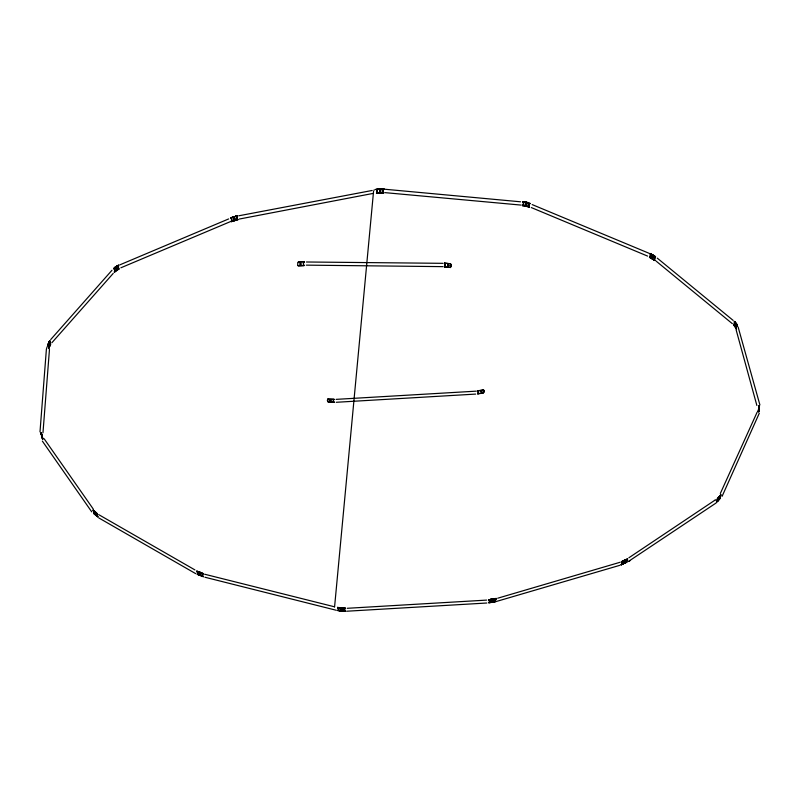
<?xml version="1.0" encoding="UTF-8"?>
<svg xmlns="http://www.w3.org/2000/svg" width="800" height="800" viewBox="0 0 800 800"><rect width="100%" height="100%" fill="white"/><g stroke="black" fill="none" stroke-linecap="round" stroke-linejoin="round"><path stroke-width="1.2" d="M115.82 268.38L116.31 269.07L115.99 268.26M116.56 268.16C117.01 269.36 115.39 268.04 116.72 268.41M377.01 191.18L377.03 191.8A3.49 3.15 -11.3 0 1 376.76 192.84M525.66 204.38C526.07 202.48 528.29 205.07 525.65 204.15M526.4 204.78L525.71 204.52L526.19 203.64M490.16 602.37A3.46 2.31 -22.9 0 1 490.45 599.74L490.6 599.27A3.46 2.31 -22.9 0 0 490.26 602.35L496 601.69A3.74 2.5 -22.9 0 1 495.62 601.18A3.49 2.33 -22.9 0 1 495.38 600.43M758.24 411.34L759.03 405.62L758.82 410.16L759.09 409.07M758.44 411.66L759.33 405.67L758.75 411.71M233.75 218.88L234.31 218.21L233.82 218.93M234.78 218.65L234.58 218.15M233.72 218.53C235.02 217.38 234.27 219.98 234.4 219.32M234.78 218.5L234.68 219.16M94.93 513.1L95.55 514.07M95.08 513.52L95.18 512.9M95.15 513.41L95.57 513.55M95.5 513.9L95.57 513.01M652.05 256.91C653.72 256.81 651.52 257.43 653.12 256.88M652.96 257.25L652.9 256.62M735.89 324.66C735.7 325.7 735.49 324.91 735.39 325.23M483.27 389.7A3.46 2.36 -17.7 0 1 483.4 392.7L483.67 392.65A3.46 2.36 -17.7 0 0 483.57 390.09L477.5 390.76M494.43 598.63A3.46 2.36 -17.7 0 1 494.55 601.62L494.83 601.58A3.46 2.36 -17.7 0 0 494.72 599.02L488.65 599.69M49.89 343.01L49.82 342.52A3.49 1.17 -88.4 0 1 49.76 341.71A3.74 1.25 -88.4 0 1 49.77 340.78L47.99 344.29A3.46 1.16 -88.4 0 0 48.12 346.13M652.19 256.71L652.31 257.46M380.57 190.49L380.7 191.04L380.46 190.39M759.15 406.65L758.51 411.38M758.17 411.66L758.73 408.89L758.53 409.42M758.56 409.46L758.53 410.1L758.73 408.95M48.91 344.65C49 342.81 48.82 346.23 49.05 344.66M48.97 344.21L49.2 345.24L49.44 344.31M49.1 344.4L49.25 345.25L49.03 344.03M528.16 206.61A3.46 2.98 38.9 0 0 528.27 202.71L528.53 202.98A3.46 2.98 38.9 0 1 528.43 206.3L522.54 205.66M40 431.9L46.39 349.24L47.11 346.82M49.46 349.51L42.97 432.79M478.28 392.13L478.32 392.73A3.49 2.38 -17.7 0 1 477.99 393.56A3.74 2.55 -17.7 0 1 477.69 393.98L483.46 392.91M759.32 413.17L722.1 496.31M333.38 400.87L333.44 400.28A3.49 2.4 9.3 0 1 333.78 399.54A3.74 2.57 9.3 0 1 334.09 399.2L327.96 399.25A3.46 2.38 9.3 0 0 328.06 401.8L334.18 402.42A3.74 2.57 9.3 0 1 333.69 401.83A3.49 2.4 9.3 0 1 333.44 401.25L333.41 400.65M344.53 609.8L344.6 609.2A3.49 2.4 9.3 0 1 344.93 608.46M115.93 268.65L116.83 268.3M735.36 324.83C734.88 325.36 736.44 325.05 735.41 324.77M735.5 324.82L735.55 325.43M758.66 410.09L758.82 409.14M758.87 408.96L758.8 410.1M758.9 408.36L758.58 409.96M334.57 606.98L373.57 191.21M624.48 561.22C624.44 561.93 623.73 562.97 624.73 561.3M623.81 561.83C624.92 562.7 624.62 560.87 623.87 561.7M624.92 561.7L624.41 561.37M303.7 262.37A3.49 3.08 -25.6 0 0 303.45 263.12L303.48 264.23A3.49 3.08 -25.6 0 0 303.81 265.2A3.74 3.3 -25.6 0 0 304.12 265.64L298.32 266.01A3.46 3.05 -25.6 0 1 298.44 262.12L298.15 262.29M523.25 204.31L523.38 203.21A3.49 3 38.9 0 0 523.06 202.16A3.74 3.22 38.9 0 0 522.76 201.64L528.37 202.59M383.17 191.02L383.22 190.4A3.49 3.15 -2.2 0 1 383.62 189.41M445.25 265.08L445.14 265.7A3.49 3.13 18 0 1 444.75 266.66A3.74 3.35 18 0 1 444.41 267.1L450.55 267.19A3.46 3.1 18 0 0 450.65 263.87L444.57 263.07M199.48 573.75C199.25 574.07 201.65 573.83 199.53 573.9M200.16 574.44L200.27 573.58M200.7 573.99C199.89 575.33 201.24 573.06 199.92 573.51M491.91 600.83C493.64 600.75 491.58 600.27 492.83 601.03M492.58 600.06L492.95 600.94M493.1 600.72L492.86 600.12L492.86 600.86M340.86 609.53C342.3 610.85 341.33 607.77 341.05 609.85M341.95 609.71L341.9 609.95M735.8 325.47L735.75 324.67M330.96 400.49L330.49 401.1M342.1 609.53L341.93 609.13M718.41 498.83L719.26 497.98L718.76 499.1M719.14 498.04L718.45 498.93L719.1 497.92M718.68 498.96L719.03 498.1M758.47 411.72L759.18 406.55M759.48 406.61L758.6 411.68M299.79 263.7L300.26 264.48M301.01 264.04L300.42 263.31L300.95 264.18M525.64 204.23L526.13 203.65M380.38 191.45L380.25 190.3M717.23 499.95L717.3 499.57A3.49 0.98 -63.4 0 0 717.3 498.92A3.74 1.06 -63.4 0 0 717.23 498.7L720.43 496A3.46 0.98 -63.4 0 1 719.82 498.77L716.78 502.08A3.74 1.06 -63.4 0 0 717.02 501.53A3.49 0.98 -63.4 0 0 717.14 501.24M717.5 500.08L717.56 499.7A3.49 0.98 -63.4 0 0 717.59 499.2A3.74 1.06 -63.4 0 0 717.5 498.83L720.37 495.87M447.97 264.96L448.8 265.23L448.55 265.97M758.93 410.06L758.61 411.5M758.67 408.95L759.26 406.82M524.13 205.5L524.01 205.61A3.46 2.91 45.2 0 1 524.59 201.83L530.12 203.41A3.74 3.14 45.2 0 0 529.59 203.99A3.49 2.93 45.2 0 0 529.27 204.63L529.13 205.58A3.49 2.93 45.2 0 0 529.32 206.66A3.74 3.14 45.2 0 0 529.55 207.2L523.97 205.15M95.05 512.97L95.71 513.89L95.61 513.09M758.82 408L759.3 406.68M495.47 600.26L495.55 599.87A3.49 2.33 -22.9 0 1 495.99 599.03A3.74 2.5 -22.9 0 1 496.35 598.61L490.69 599.49M735.68 325.55L735.7 324.95M758.31 411.44L758.59 410.28M624.77 561.49L624.22 562.16M652.05 256.76L652.91 256.46L652.36 256.4M652.69 256.42L652.2 257.01M201.44 573.04L196.61 571.2A3.74 2.09 43 0 1 197.09 571.94A3.49 1.95 43 0 1 197.38 572.6L197.51 573.39A3.49 1.95 43 0 1 197.35 574.08L202.15 576.01A3.46 1.93 43 0 0 201.67 573.34L201.62 572.85A3.46 1.93 43 0 1 202.15 576.01L197.15 574.36A3.74 2.09 43 0 0 197.35 574.09A3.74 2.09 43 0 0 197.53 573.9A3.49 1.95 43 0 0 197.69 573.2L197.55 572.41A3.49 1.95 43 0 0 197.12 571.49A3.74 2.09 43 0 0 196.79 571.02L201.62 572.85M626.69 560.3L626.51 561.11A3.49 1.77 -48.5 0 0 626.6 561.82A3.74 1.89 -48.5 0 0 626.76 562.1L622.34 564.03L626.96 562.27A3.74 1.89 -48.5 0 1 626.74 561.82A3.49 1.77 -48.5 0 1 626.71 561.29L626.89 560.47A3.49 1.77 -48.5 0 1 627.35 559.52A3.74 1.89 -48.5 0 1 627.68 559.03L623.04 561.27A3.46 1.75 -48.5 0 0 622.42 564.04L622.54 564.21M115.22 271.25A3.46 2.17 -72.8 0 1 114.85 267.37L118.78 265.16A3.74 2.35 -72.8 0 0 118.61 265.74A3.49 2.19 -72.8 0 0 118.46 266.87L118.55 267.84A3.49 2.19 -72.8 0 0 118.77 268.48A3.74 2.35 -72.8 0 0 119.15 269.03L114.99 271.18L118.92 268.96A3.74 2.35 -72.8 0 1 118.66 268.62A3.49 2.19 -72.8 0 1 118.32 267.77L118.23 266.8A3.49 2.19 -72.8 0 1 118.31 265.99A3.74 2.35 -72.8 0 1 118.55 265.09L114.5 267.67A3.46 2.17 -72.8 0 0 114.34 268.42M49.87 342.87A3.46 0.98 89.2 0 0 49.31 341.64L47.75 345.31A3.74 1.06 89.2 0 1 47.91 345.51A3.49 0.98 89.2 0 1 48.09 345.86M49.31 341.64L48.04 345.31A3.74 1.06 89.2 0 1 48.29 345.65A3.49 0.98 89.2 0 1 48.49 346.15L48.69 346.99A3.49 0.98 89.2 0 1 48.82 348.09A3.74 1.06 89.2 0 1 48.83 348.39M49.18 346.86L49.81 345.03M48.84 348.69L50.11 345.02A3.46 0.98 89.2 0 0 49.99 343.52A3.49 1.17 -88.4 0 0 50.27 344.18A3.74 1.25 -88.4 0 0 50.44 344.45L49.27 346.53M380.23 191.5L379.52 190.68L380.63 190.69M380.65 191.18L380.49 190.52M199.49 573.66L200.29 573.42L199.7 573.37M383.54 192.51A3.74 3.38 -2.2 0 0 383.85 192.98L377.93 192.87A3.46 3.13 -2.2 0 1 378.05 188.98L377.81 189.19M96.8 515.98A3.46 1.09 62.7 0 0 96.12 513.09L92.96 510.13A3.74 1.17 62.7 0 1 93.35 510.97A3.49 1.1 62.7 0 1 93.61 511.71L93.81 512.56A3.49 1.1 62.7 0 1 93.83 513.26A3.74 1.17 62.7 0 1 93.76 513.52L96.93 515.91M344.57 609.58L344.6 610.18A3.49 2.4 9.3 0 0 344.85 610.75A3.74 2.57 9.3 0 0 345.33 611.34L339.22 610.73A3.46 2.38 9.3 0 1 339.11 608.17L345.24 608.13M718.47 498.03L718.33 498.38A3.46 0.79 -66.3 0 0 717.71 501.15L720.25 498.14A3.74 0.86 -66.3 0 1 720.19 497.78A3.49 0.8 -66.3 0 1 720.23 497.29L720.41 496.47A3.49 0.8 -66.3 0 1 720.75 495.45A3.74 0.86 -66.3 0 1 720.97 494.89L718.2 497.9A3.46 0.79 -66.3 0 0 717.6 499.62M115.86 268.3L116.81 268.37M49.21 345.16L49.17 344.03L48.96 344.88M720.33 493.49L757.13 412.2M719.58 498.92L719.68 498.7A3.46 0.98 -63.4 0 0 720.3 495.93L720.3 495.93M337.7 607.44L343.52 608.13A3.46 2.35 15 0 1 343.64 611.12L337.77 610.65A3.74 2.54 15 0 0 338.07 610.33A3.49 2.37 15 0 0 338.4 609.61L338.43 608.64A3.49 2.37 15 0 0 338.04 607.83M480.76 391.46C482.85 391.95 479.67 391.48 481.85 391.8M481.89 391.91L481.7 391.19M236.38 220.12L231.2 221.75A3.74 3.02 -54.4 0 0 231.44 221.2A3.49 2.82 -54.4 0 0 231.67 220.11L231.43 219.03A3.49 2.82 -54.4 0 0 231.01 218.14A3.74 3.02 -54.4 0 0 230.68 217.77L236.01 216.25A3.46 2.8 -54.4 0 1 236.38 220.12L236.4 219.67M236.37 219.93L236.47 219.72A3.46 2.8 -54.4 0 0 236.16 216.42L235.89 216.15M379.55 190.54L379.64 191.35M448.8 265.72L448.14 264.85M232.34 220.94L237.88 219.64A3.74 3.12 -48.8 0 1 237.54 219.26A3.49 2.92 -48.8 0 1 237.11 218.36L237.02 217.39A3.49 2.92 -48.8 0 1 237.16 216.6A3.74 3.12 -48.8 0 1 237.51 215.77L232.13 217.43M624.81 561.96L624.76 561.39M48.41 346.14A3.46 1.16 -88.4 0 1 48.3 343.91L50.06 340.79A3.74 1.25 -88.4 0 0 50.04 341.4A3.49 1.17 -88.4 0 0 50.11 342.53L50.28 343.45A3.49 1.17 -88.4 0 0 50.56 344.19A3.74 1.25 -88.4 0 0 50.73 344.45L48.97 347.57M340.87 609.42L342.01 609.34M198.3 571.55L197.96 571.88A3.46 2.03 38.9 0 0 198.06 574.44L203.37 576.8A3.74 2.2 38.9 0 1 202.94 576.08A3.49 2.05 38.9 0 1 202.72 575.43L202.69 574.68A3.49 2.05 38.9 0 1 202.97 574.04A3.74 2.2 38.9 0 1 203.4 573.61L198.3 571.55A3.46 2.03 38.9 0 0 198.42 574.54L198.27 574.74M491.97 600.69L492.93 600.33M382.41 192.41L382.36 192.66A3.46 3.12 -11.3 0 0 381.99 188.79L382.23 188.98M382.54 192.29L376.45 193.2A3.74 3.37 -11.3 0 0 376.85 192.43A3.49 3.15 -11.3 0 0 377.01 191.67M116.7 268.83L116.16 269.04M94.28 513.23A3.46 1.25 59.9 0 0 94.6 513.91L94.18 513.71A3.46 1.25 59.9 0 1 93.73 511.02L97.49 513.69A3.74 1.35 59.9 0 0 97.32 514.05A3.49 1.26 59.9 0 0 97.29 514.53L97.33 514.9M621.22 564.85L626.17 562.36A3.46 1.88 -44.8 0 0 626.46 559.73L621.38 561.59A3.74 2.03 -44.8 0 1 621.6 561.84A3.49 1.89 -44.8 0 1 621.68 562M654.06 259.5L653.75 259.73A3.46 2.41 68.5 0 0 654.33 255.95L654.65 256.23M95.95 512.74L96.21 512.61A3.46 1.09 62.7 0 1 97.01 515.99L96.75 516.13M736.21 327.93L736.29 327.83A3.46 1.43 85 0 0 736.41 327.62M736.43 327.82L733.65 325.22A3.74 1.55 85 0 0 733.85 324.93A3.49 1.44 85 0 0 734.14 324.13L734.29 323.18A3.49 1.44 85 0 0 734.3 322.36A3.74 1.55 85 0 0 734.22 321.44L736.59 324.23A3.46 1.43 85 0 1 736.65 326.13M49.21 344.05L49.17 344.61M49.01 345.22L49.14 344.71M718.2 497.9L720.7 494.77M717.75 501.27L719.98 498.01A3.74 0.86 -66.3 0 1 719.93 497.8A3.49 0.8 -66.3 0 1 719.95 497.17L720.13 496.35A3.49 0.8 -66.3 0 1 720.47 495.33M494.67 601.63L494.8 601.47A3.46 2.36 -17.7 0 0 494.69 598.91M300.89 264.05L300.06 264.31M735.58 325.72L735.57 324.62M480.83 391.67L481.34 391.36M50.71 339.55L111.96 270.28M113.23 273.38L51.82 342.8M490.55 599.48L490.41 599.64A3.46 2.31 -22.9 0 0 490.12 602.26L490.35 602.56M447.88 264.91L447.72 265.7M526.06 204.84L526.82 204.57M735.26 322.21L735.18 322.29A3.46 1.25 87.3 0 0 734.86 322.91M737.06 325.93A3.74 1.35 87.3 0 1 737.35 325.53L735.33 322.28A3.46 1.25 87.3 0 0 735 322.9M624.32 561.6L624.31 562.25M716.51 501.94L719.39 498.99A3.46 0.98 -63.4 0 0 720.11 495.74M328.3 402.04L328.33 401.82A3.46 2.38 9.3 0 1 328.2 398.82L328.23 398.89M339.45 610.96L339.49 610.74A3.46 2.38 9.3 0 1 339.36 607.75M651.27 254.38L655.61 256.63A3.74 2.44 72.1 0 0 655.19 257.14A3.49 2.28 72.1 0 0 654.92 257.76L654.78 258.71A3.49 2.28 72.1 0 0 654.79 259.15M343.58 611.34L343.82 611.04A3.46 2.35 15 0 0 343.72 608.48L343.58 608.33M41.35 433.67L42.86 438.72M329.91 400.12L330.21 400.86M379.62 190.62L380.41 190.49L379.87 190.38M380.54 191.17L379.76 191.31M653.06 257.41L652.75 257.56M343.44 608.19L343.69 608.59A3.46 2.35 15 0 1 343.79 611.15M117.35 265.67L113.81 268.55A3.74 2.18 -75.7 0 1 114.22 269.01A3.49 2.03 -75.7 0 1 114.48 269.59L114.65 270.51A3.49 2.03 -75.7 0 1 114.6 271.62A3.74 2.18 -75.7 0 1 114.49 272.22L118.02 269.33A3.46 2.02 -75.7 0 0 117.35 265.67L113.57 268.49A3.74 2.18 -75.7 0 1 113.85 268.77A3.49 2.03 -75.7 0 1 113.97 268.95M42.27 438.38L40.99 432.71L42.12 437.23M624.6 562.2L624.19 562.3M716.18 502.94L628.27 561.55M116.04 267.98L116.69 268.12M480.88 391.46L481.49 391.35M492.82 600.75L492.1 600.93L492.76 600.82M736.59 324.23L736.92 324.59A3.46 1.43 85 0 1 736.93 326.1M628.89 557.78L714.7 500.35M379.79 190.41L379.56 191.17M734.78 323.81A3.46 1.25 87.3 0 0 734.69 325.29L734.42 325.7A3.46 1.25 87.3 0 1 735.16 322.16L735.45 322.15M714.49 500.46L716.1 499.65M629.13 561.15L630.02 560.69M651.35 254.23L655.39 256.7A3.74 2.44 72.1 0 0 655.1 257.01A3.49 2.28 72.1 0 0 654.7 257.83L654.56 258.78A3.49 2.28 72.1 0 0 654.66 259.9A3.74 2.44 72.1 0 0 654.82 260.49L650.78 258.02A3.46 2.26 72.1 0 1 651.35 254.23L651.57 254.16M626.31 559.59L621.56 561.78A3.74 2.03 -44.8 0 1 621.87 562.18A3.49 1.89 -44.8 0 1 621.99 562.67L621.9 563.44A3.49 1.89 -44.8 0 1 621.52 564.37M626.13 559.41A3.46 1.88 -44.8 0 1 625.78 562.48L621.03 564.67A3.74 2.03 -44.8 0 0 621.19 564.42M492.8 600.29L492.08 600.49L492.53 600.17M622.34 564.03A3.46 1.75 -48.5 0 1 623.06 560.79L627.48 558.85A3.74 1.89 -48.5 0 0 627 559.61A3.49 1.77 -48.5 0 0 626.84 559.92M228.66 218.93L119.85 264.85M120.89 267.78L230.06 221.77M234.03 218.16L234.81 218.42M497.7 598.22L620.17 562.25M619.9 565.3L496.58 601.41M116.48 269.08L115.82 268.82M236.01 216.25L230.83 217.88A3.74 3.02 -54.4 0 1 231.16 218.25A3.49 2.82 -54.4 0 1 231.58 219.14M236.23 220.02L231.05 221.65A3.74 3.02 -54.4 0 0 231.39 220.8A3.49 2.82 -54.4 0 0 231.47 220.44M118.02 269.33L114.24 272.16A3.74 2.18 -75.7 0 0 114.36 271.56M448.4 266.02L448.85 265.37M239.24 219.06L372.81 193.47M373.9 190.1L374.7 189.87M232.63 221.23L232.61 221.21A3.46 2.89 -48.8 0 1 232.26 217.35L237.64 215.88A3.74 3.12 -48.8 0 0 237.38 216.42A3.49 2.92 -48.8 0 0 237.14 217.5L237.24 218.47A3.49 2.92 -48.8 0 0 237.66 219.37A3.74 3.12 -48.8 0 0 238 219.75L232.5 221.11M377.93 192.87L383.84 192.85A3.74 3.38 -2.2 0 1 383.53 192.38A3.49 3.15 -2.2 0 1 383.19 191.38M330.67 400.84C329.86 401.79 329.45 399.3 329.9 400.95M372.2 190.46L238.82 215.79M477.56 390.98L483.34 389.91M483.4 392.7L477.62 393.76A3.74 2.55 -17.7 0 0 478.05 393.12A3.49 2.38 -17.7 0 0 478.25 392.51M494.49 598.84L488.72 599.91A3.74 2.55 -17.7 0 1 489.2 600.38A3.49 2.38 -17.7 0 1 489.45 600.9L489.51 601.27M494.55 601.62L488.78 602.69A3.74 2.55 -17.7 0 0 489.21 602.04M494.62 601.84L488.85 602.9A3.74 2.55 -17.7 0 0 489.15 602.49A3.49 2.38 -17.7 0 0 489.48 601.65L489.38 600.69A3.49 2.38 -17.7 0 0 488.99 599.99A3.74 2.55 -17.7 0 0 488.71 599.76M234.16 218.1L234.44 218.09M341.88 609.35L341.14 609.19L341.78 609.15M490.6 599.27L496.26 598.4M490.26 602.35L495.91 601.48A3.74 2.5 -22.9 0 1 495.64 601.16A3.49 2.33 -22.9 0 1 495.47 600.64L495.46 599.65A3.49 2.33 -22.9 0 1 495.75 599.04M336.08 399.37L476.29 391.15M475.67 394.09L336.24 402.29M347.23 608.3L486.66 600.1M486.83 603.01L346.61 611.23M376.09 189.33L381.97 188.66M381.99 188.79L376.11 189.46A3.74 3.37 -11.3 0 1 376.64 190.13A3.49 3.15 -11.3 0 1 376.94 190.83M376.48 193.33L382.36 192.66M492.43 600.07L493.02 600.41M491.99 601.01L492.05 600.26L492.5 601.04M443.15 263.33L306.37 261.99M450.44 263.56L450.4 263.69A3.46 3.1 18 0 1 450.28 267.59L450.28 267.59M298.38 261.99L304.18 261.62M298.44 262.12L304.24 261.75A3.74 3.3 -25.6 0 0 303.9 262.23A3.49 3.08 -25.6 0 0 303.51 263.25M298.05 265.61L304.06 265.51A3.74 3.3 -25.6 0 1 303.75 265.07A3.49 3.08 -25.6 0 1 303.42 264.1L303.39 263.61M448.44 265.89L447.86 265.69M306.3 265.14L443.08 266.64M330.14 400.25L330.9 400.6M341.68 609.8L340.94 609.42M385.2 192.66L521.24 205.1M200.48 573.81L199.71 573.71M378.04 188.85L383.96 188.95M378.05 188.98L383.97 189.08A3.74 3.38 -2.2 0 0 383.63 189.54M341.69 609.81L341.38 609.78M520.61 201.8L384.72 189.23M328.17 399.04L334.05 399.42A3.74 2.57 9.3 0 0 333.74 399.76A3.49 2.4 9.3 0 0 333.41 400.5M328.33 401.82L334.21 402.2A3.74 2.57 9.3 0 1 333.87 401.82A3.49 2.4 9.3 0 1 333.48 401.03M339.33 607.97L345.21 608.35A3.74 2.57 9.3 0 0 344.9 608.68A3.49 2.4 9.3 0 0 344.56 609.43M339.49 610.74L345.37 611.12A3.74 2.57 9.3 0 1 345.03 610.75A3.49 2.4 9.3 0 1 344.63 609.96M200.45 574.25L199.92 574.04M450.4 263.69L444.53 263.2A3.74 3.35 18 0 1 444.97 263.97A3.49 3.13 18 0 1 445.17 264.72M450.32 267.46L444.45 266.97A3.74 3.35 18 0 0 444.94 266.28A3.49 3.13 18 0 0 445.19 265.57M337.64 607.66L343.46 608.35M343.64 611.12L337.83 610.43A3.74 2.54 15 0 0 338.13 610.11A3.49 2.37 15 0 0 338.46 609.39M528.27 202.71L522.66 201.77A3.74 3.22 38.9 0 1 523.08 202.57M528.25 206.49L522.64 205.54A3.74 3.22 38.9 0 0 523.11 204.89M204.61 574.22L334.4 606.77M336.37 610.29L204.91 577.23M42.63 438.75L42.05 436.08L41.97 437.26L41.8 436.52M200.01 573.42L200.03 574.26M526.11 204.68L525.76 204.25M649.13 253.31L532.16 204.58M524.59 201.83L530 203.53A3.74 3.14 45.2 0 0 529.63 203.89A3.49 2.93 45.2 0 0 529.15 204.75L529.01 205.7A3.49 2.93 45.2 0 0 529.11 206.48A3.74 3.14 45.2 0 0 529.43 207.32L524.01 205.61M531.32 207.57L647.62 256.1M198.14 571.74L203.24 573.8A3.74 2.2 38.9 0 0 202.97 574.04A3.49 2.05 38.9 0 0 202.92 574.21M199.44 574.96L202.5 576.19M98.65 514.6L194.93 569.92M195.69 573.64L98.76 517.9M233.87 219.17L233.67 218.83M654.53 255.87L650.19 253.5A3.74 2.6 68.5 0 1 650.37 254.08A3.49 2.43 68.5 0 1 650.49 255.2L650.35 256.15A3.49 2.43 68.5 0 1 650.07 256.77A3.74 2.6 68.5 0 1 649.62 257.29L653.96 259.65M654.33 255.95L649.99 253.58A3.74 2.6 68.5 0 1 650.16 254.16A3.49 2.43 68.5 0 1 650.28 255.28L650.14 256.23A3.49 2.43 68.5 0 1 649.72 257.05A3.74 2.6 68.5 0 1 649.42 257.37L653.75 259.73M651 257.94L655.04 260.42M657.25 258.12L733.16 320.41M732.36 323.69L655.98 260.99M94.6 513.91L98.03 516.84A3.74 1.35 59.9 0 1 97.77 516.31M94.35 514.06L97.78 516.99A3.74 1.35 59.9 0 1 97.41 516.17A3.49 1.26 59.9 0 1 97.18 515.46M96.21 512.61L93.22 510A3.74 1.17 62.7 0 1 93.48 510.55A3.49 1.1 62.7 0 1 93.87 511.57L94 512.02M97.01 515.99L94.02 513.38A3.74 1.17 62.7 0 0 94.07 513.26M44.13 438.75L93.24 509.02M91.75 511.87L42.35 441.09M49.01 341.64L49.27 341.75A3.46 0.98 89.2 0 1 49.47 342.09M736.87 324.2L734.5 321.41A3.74 1.55 85 0 1 734.56 322.02A3.49 1.44 85 0 1 734.56 323.16L734.42 324.11A3.49 1.44 85 0 1 734.22 324.71A3.74 1.55 85 0 1 734.13 324.9M735.51 327.06L733.93 325.2A3.74 1.55 85 0 0 734.03 325.06M447.82 265.82L447.69 265.29M735.16 322.16L737.06 325.55M734.71 325.68L736.6 329.07M734.42 325.7L736.31 329.08A3.74 1.35 87.3 0 1 736.3 328.47A3.49 1.26 87.3 0 1 736.37 327.36L736.56 326.47A3.49 1.26 87.3 0 1 736.87 325.78M738.11 326.98L759.91 404.97M94.41 513.85L94.31 513.64A3.46 1.25 59.9 0 1 93.85 510.95L97.24 513.83A3.74 1.35 59.9 0 0 97.12 514.05A3.49 1.26 59.9 0 0 97.04 514.67M41.81 436.4L41.33 434.43M41.86 436.68L41.79 436.38M42.57 438.31L41.3 432.64L42.91 439.27M41.95 436.48L42.16 437.18L41.06 433.75M42.18 436.83L42.04 436.2M736.11 329.77L756.87 405.46M41.73 436.07L41.98 436.97M42.33 438.82L42.05 437.61M41.83 436.53L42.01 436.08M377.03 191.31L376.91 190.7A3.49 3.15 -11.3 0 0 376.45 189.75M478.35 392.34L478.22 391.76A3.49 2.38 -17.7 0 0 477.83 391.06M338.43 609.24L338.37 608.86A3.49 2.37 15 0 0 338.12 608.27M736.75 324.37L736.78 324.6A3.46 1.43 85 0 1 736.79 326.11M383.16 190.89L383.2 191.51M445.21 265.21L445.22 264.59A3.49 3.13 18 0 0 444.88 263.56M734.56 325.54L734.55 325.3A3.46 1.25 87.3 0 1 734.77 323.19M444.54 263.01A3.74 3.35 18 0 1 444.85 263.5M303.77 262.31A3.74 3.3 -25.6 0 1 304.24 261.56M477.56 390.83A3.74 2.55 -17.7 0 1 478.04 391.31M477.49 390.62A3.74 2.55 -17.7 0 1 477.82 390.92M478.04 391.46A3.49 2.38 -17.7 0 1 478.29 391.98M328.08 401.69A3.46 2.38 9.3 0 1 327.97 399.14M654.84 257.35A3.46 2.41 68.5 0 0 654.81 256.98A3.46 2.41 68.5 0 1 654.73 257.75M382.91 190.86A3.46 3.12 -11.3 0 1 382.8 191.56M382.22 188.92A3.46 3.12 -11.3 0 1 382.43 189.2M382.85 190.16A3.46 3.12 -11.3 0 1 382.9 190.51M376.07 189.14A3.74 3.37 -11.3 0 1 376.44 189.56M495.85 599.1A3.74 2.5 -22.9 0 1 496.36 598.46M621.5 564.52A3.74 2.03 -44.8 0 1 621.2 565M717.26 500.9A3.49 0.98 -63.4 0 0 717.38 500.51A3.46 0.79 -66.3 0 0 717.48 501.15M716.87 501.1A3.49 0.98 -63.4 0 1 716.76 501.39M716.72 501.55A3.74 1.06 -63.4 0 1 716.48 502.1M720.51 495.17A3.74 0.86 -66.3 0 1 720.73 494.61M117.29 265.76A3.46 2.02 -75.7 0 1 117.45 265.96M736.9 325.61A3.74 1.35 87.3 0 1 737.1 325.37M736.27 327.63A3.46 1.43 85 0 1 736.02 328.01M650.81 257.2A3.46 2.26 72.1 0 1 650.77 255.74M651.06 254.81A3.46 2.26 72.1 0 1 651.38 254.34M236.44 216.9A3.46 2.8 -54.4 0 1 236.63 218.95M93.96 512.25A3.46 1.25 59.9 0 1 94.07 510.75M203.52 576.6A3.74 2.2 38.9 0 1 203.36 576.37M337.64 607.51A3.74 2.54 15 0 1 338.12 608.12M337.69 607.29A3.74 2.54 15 0 1 338.03 607.68M522.96 205.32A3.74 3.22 38.9 0 1 522.64 205.73M523.35 204.19A3.49 3 38.9 0 1 522.97 205.13M383.49 189.61A3.74 3.38 -2.2 0 1 383.97 188.89M377.34 190.09A3.46 3.13 -2.2 0 1 377.81 189.13M344.93 608.31A3.74 2.57 9.3 0 1 345.24 607.98M49.12 341.75A3.46 0.98 89.2 0 1 49.32 342.09"/></g></svg>
